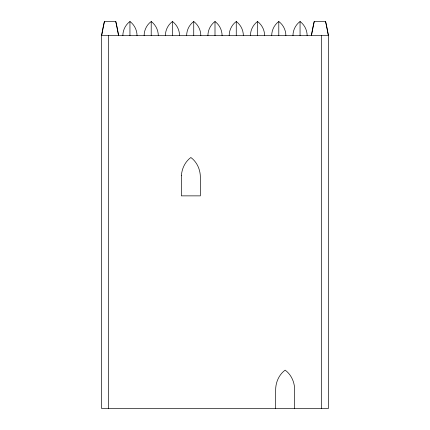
<?xml version="1.0" encoding="UTF-8"?>
<svg xmlns="http://www.w3.org/2000/svg" width="430" height="430" viewBox="0 0 430 430"><rect width="100%" height="100%" fill="white"/><g stroke="black" fill="none" stroke-linecap="round" stroke-linejoin="round"><path stroke-width="0.64" d="M115.767 21.5A18.243 1.435 80.9 0 1 118.605 35.674L115.767 21.5L104.431 21.5L101.593 35.674L101.593 408.5L328.407 408.5L328.407 35.674A18.243 1.435 80.9 0 0 325.569 21.5L314.233 21.5L311.395 35.674A18.243 1.435 -80.9 0 1 314.233 21.5M325.569 21.5L328.407 35.674L101.593 35.674A18.243 1.435 -80.9 0 1 104.431 21.5M321.317 35.674L321.317 408.5M292.964 35.674A18.243 17.958 26.6 0 1 300.054 21.5L300.054 35.674M294.647 408.5L294.647 389.843C294.663 382.308 291.32 374.632 285.154 370.139C278.989 374.632 275.646 382.308 275.662 389.843L275.662 408.5M271.701 35.674A18.243 17.958 26.6 0 1 278.79 21.5L278.79 35.674M250.437 35.674A18.243 17.958 26.6 0 1 257.527 21.5L257.527 35.674M229.174 35.674A18.243 17.958 26.6 0 1 236.263 21.5L236.263 35.674M207.91 35.674A18.243 17.958 26.6 0 1 215 21.5L215 35.674M186.647 35.674A18.243 17.958 26.6 0 1 193.736 21.5L193.736 35.674M165.383 35.674A18.243 17.958 26.6 0 1 172.473 21.5L172.473 35.674M144.12 35.674A18.243 17.958 26.6 0 1 151.209 21.5L151.209 35.674M122.856 35.674A18.243 17.958 26.6 0 1 129.946 21.5L129.946 35.674M108.607 35.674L108.607 408.5M278.79 21.5A18.243 17.958 -26.6 0 1 285.88 35.674M193.736 21.5A18.243 17.958 -26.6 0 1 200.826 35.674M257.527 21.5A18.243 17.958 -26.6 0 1 264.617 35.674M172.473 21.5A18.243 17.958 -26.6 0 1 179.563 35.674M215 21.5A18.243 17.958 -26.6 0 1 222.09 35.674M129.946 21.5A18.243 17.958 -26.6 0 1 137.036 35.674M151.209 21.5A18.243 17.958 -26.6 0 1 158.299 35.674M300.054 21.5A18.243 17.958 -26.6 0 1 307.144 35.674M236.263 21.5A18.243 17.958 -26.6 0 1 243.353 35.674M181.444 175.252L181.369 195.865L200.353 195.865L200.353 177.203C200.369 169.673 197.026 161.997 190.861 157.504C185.233 161.605 181.938 168.383 181.444 175.252"/></g></svg>
